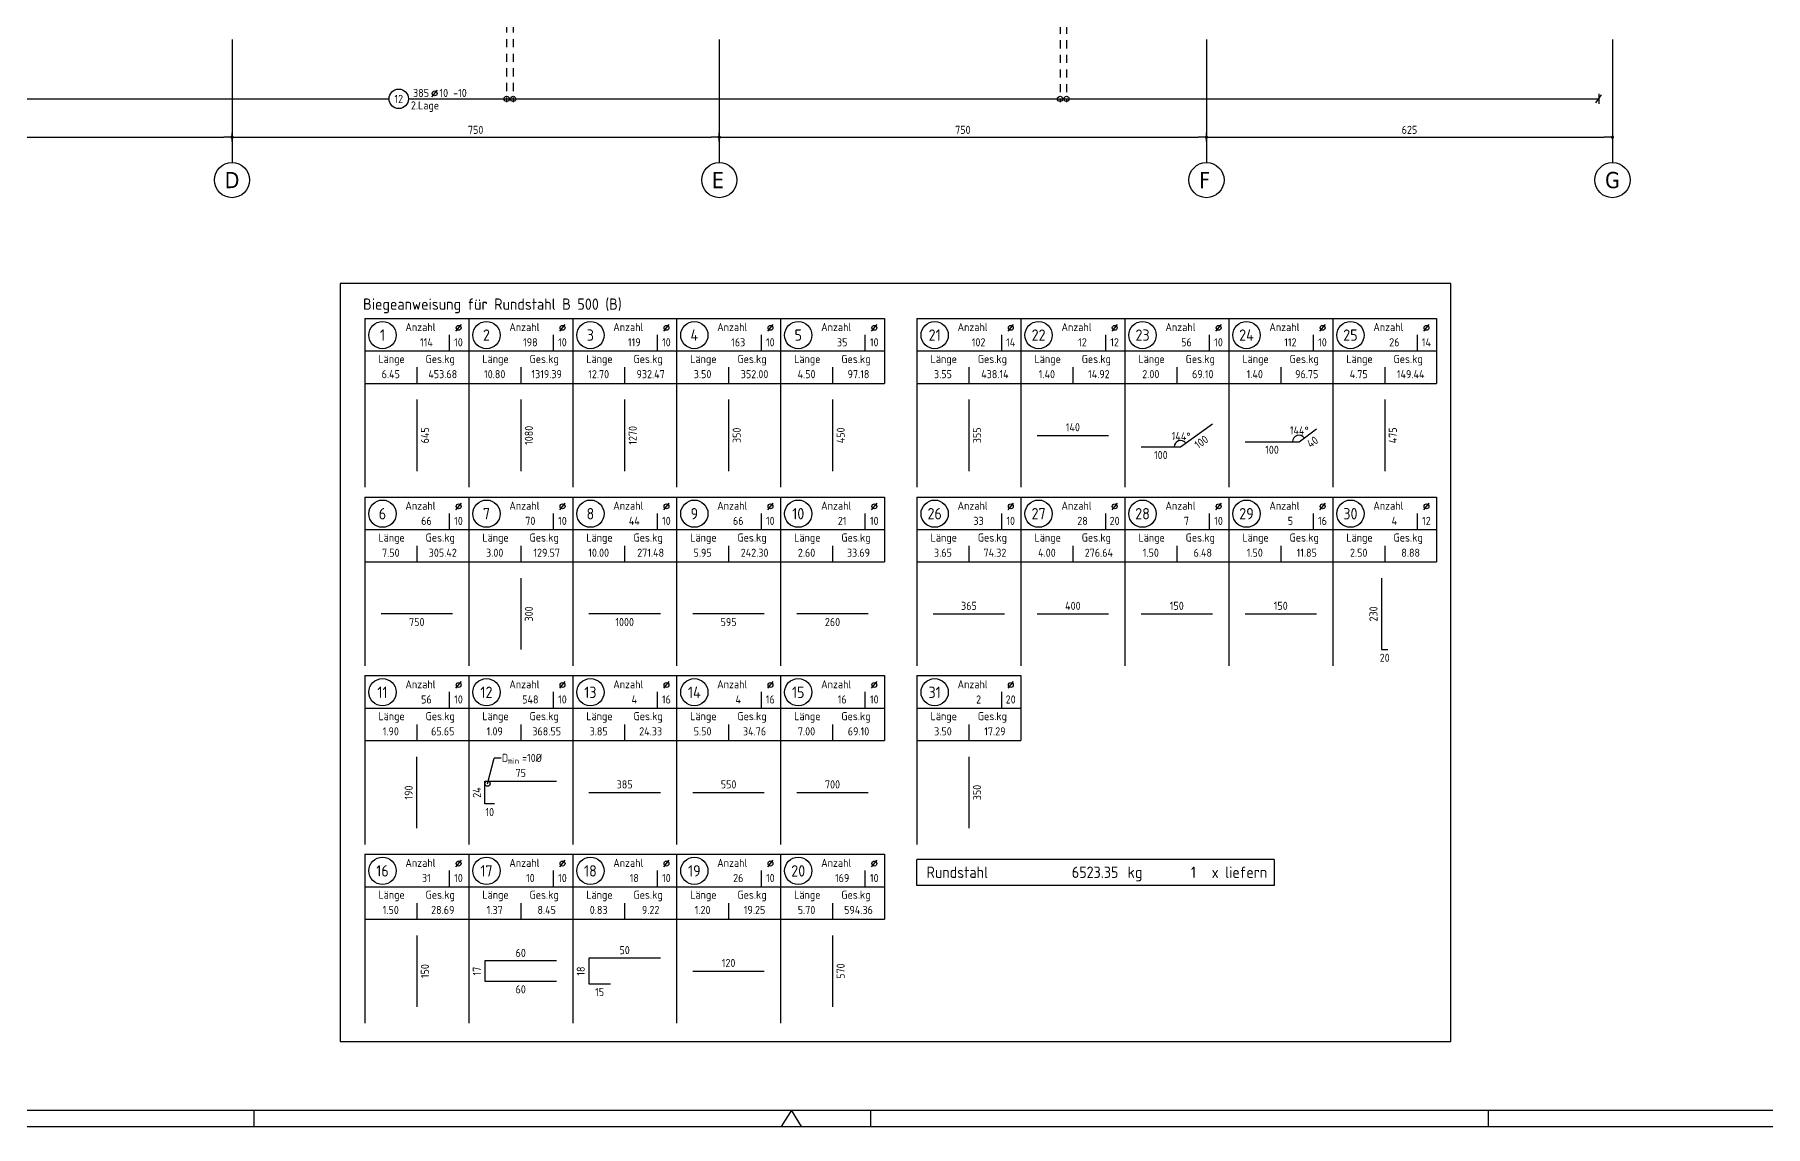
# Model space of a CAD drawing. Extents: x -4 to 88.1, y -7.1 to 49.1.
# Drawn here: x 24.06 to 50.71, y 0 to 16.81 of the extents above; entities that cross this region are included whole.
import ezdxf
from ezdxf.enums import TextEntityAlignment as Align

# ---------------------------------------------------------------- set-up
doc = ezdxf.new("R2010")
doc.units = 0
doc.header["$LTSCALE"] = 0.5
doc.linetypes.add('AUSGEZOGEN', pattern=[1000.01, 1000, 0.01])
doc.linetypes.add('VERDECKT', pattern=[0.375, 0.25, -0.125])
for name, color, linetype in [('ACHSEN', 7, 'Continuous'), ('HILFE', 7, 'Continuous'), ('MASSE', 7, 'Continuous'), ('RAHMEN', 7, 'Continuous'), ('RND', 7, 'Continuous'), ('RND_BILD', 7, 'Continuous'), ('SFP_Achsen', 7, 'Continuous'), ('TEXT', 7, 'Continuous')]:
    doc.layers.add(name, color=color, linetype=linetype)
doc.styles.add('helv', font='tahoma.ttf')
doc.styles.add('txt', font='isocp.shx')
doc.dimstyles.new('DOT_I', dxfattribs={"dimscale": 0.5, "dimtxt": 0.25, "dimasz": 0.25, "dimexe": 0.1, "dimexo": 0.3, "dimgap": 0.1, "dimtad": 1, "dimdec": 3, "dimzin": 3, "dimtxsty": 'txt', "dimblk": 'DOT', "dimblk1": 'DOT', "dimblk2": 'DOT', "dimsah": 1, "dimcen": 0.1, "dimse1": 1, "dimse2": 1, "dimazin": 0, "dimtfac": 1, "dimtdec": 4, "dimtix": 1, "dimtmove": 2, "dimatfit": 3, "dimfxl": 0, "dimtvp": 1, "dimtolj": 1, "dimtzin": 0, "dimarcsym": 0})

# ---------------------------------------------------------------- blocks, each defined once
blk = doc.blocks.new('DOT')
at = {"layer": 'MASSE', "color": 7, "linetype": 'Continuous'}
for p, q in [((0, 0), (-1, 0)), ((0, 0.54), (0, -0.54))]:
    blk.add_line(p, q, dxfattribs=at)
at = {"layer": 'MASSE', "color": 7, "linetype": 'Continuous', "const_width": 0.2}
blk.add_lwpolyline([(-0.1, 0, 1), (0.1, 0, 1)], format="xyb", close=True, dxfattribs=at)
blk = doc.blocks.new('*D18')
at = {"layer": 'Defpoints', "color": 0, "linetype": 'AUSGEZOGEN', "transparency": 16777216}
for p in [(19.604, 15.232), (27.104, 15.232), (27.104, 15.232)]:
    blk.add_point(p, dxfattribs=at)
at = {"layer": 'MASSE', "color": 0, "linetype": 'AUSGEZOGEN', "lineweight": -2, "transparency": 16777216}
blk.add_line((19.729, 15.232), (26.979, 15.232), dxfattribs=at)
at = {"layer": 'MASSE', "color": 0, "linetype": 'AUSGEZOGEN', "lineweight": -2, "transparency": 16777216, "xscale": 0.125, "yscale": 0.125, "zscale": 0.125, "rotation": 180}
blk.add_blockref('DOT', (19.604, 15.232), dxfattribs=at)
at = {"layer": 'MASSE', "color": 0, "linetype": 'AUSGEZOGEN', "lineweight": -2, "transparency": 16777216, "xscale": 0.125, "yscale": 0.125, "zscale": 0.125}
blk.add_blockref('DOT', (27.104, 15.232), dxfattribs=at)
at = {"layer": 'MASSE', "color": 0, "linetype": 'AUSGEZOGEN', "transparency": 16777216, "insert": (23.354, 15.345), "char_height": 0.125, "attachment_point": 5, "style": 'txt'}
blk.add_mtext('\\A1;750', dxfattribs=at)
blk = doc.blocks.new('*D19')
at = {"layer": 'Defpoints', "color": 0, "linetype": 'AUSGEZOGEN', "transparency": 16777216}
for p in [(27.104, 15.232), (34.604, 15.232), (34.604, 15.232)]:
    blk.add_point(p, dxfattribs=at)
at = {"layer": 'MASSE', "color": 0, "linetype": 'AUSGEZOGEN', "lineweight": -2, "transparency": 16777216}
blk.add_line((27.229, 15.232), (34.479, 15.232), dxfattribs=at)
at = {"layer": 'MASSE', "color": 0, "linetype": 'AUSGEZOGEN', "lineweight": -2, "transparency": 16777216, "xscale": 0.125, "yscale": 0.125, "zscale": 0.125, "rotation": 180}
blk.add_blockref('DOT', (27.104, 15.232), dxfattribs=at)
at = {"layer": 'MASSE', "color": 0, "linetype": 'AUSGEZOGEN', "lineweight": -2, "transparency": 16777216, "xscale": 0.125, "yscale": 0.125, "zscale": 0.125}
blk.add_blockref('DOT', (34.604, 15.232), dxfattribs=at)
at = {"layer": 'MASSE', "color": 0, "linetype": 'AUSGEZOGEN', "transparency": 16777216, "insert": (30.854, 15.345), "char_height": 0.125, "attachment_point": 5, "style": 'txt'}
blk.add_mtext('\\A1;750', dxfattribs=at)
blk = doc.blocks.new('*D20')
at = {"layer": 'Defpoints', "color": 0, "linetype": 'AUSGEZOGEN', "transparency": 16777216}
for p in [(34.604, 15.232), (42.104, 15.232), (42.104, 15.232)]:
    blk.add_point(p, dxfattribs=at)
at = {"layer": 'MASSE', "color": 0, "linetype": 'AUSGEZOGEN', "lineweight": -2, "transparency": 16777216}
blk.add_line((34.729, 15.232), (41.979, 15.232), dxfattribs=at)
at = {"layer": 'MASSE', "color": 0, "linetype": 'AUSGEZOGEN', "lineweight": -2, "transparency": 16777216, "xscale": 0.125, "yscale": 0.125, "zscale": 0.125, "rotation": 180}
blk.add_blockref('DOT', (34.604, 15.232), dxfattribs=at)
at = {"layer": 'MASSE', "color": 0, "linetype": 'AUSGEZOGEN', "lineweight": -2, "transparency": 16777216, "xscale": 0.125, "yscale": 0.125, "zscale": 0.125}
blk.add_blockref('DOT', (42.104, 15.232), dxfattribs=at)
at = {"layer": 'MASSE', "color": 0, "linetype": 'AUSGEZOGEN', "transparency": 16777216, "insert": (38.354, 15.345), "char_height": 0.125, "attachment_point": 5, "style": 'txt'}
blk.add_mtext('\\A1;750', dxfattribs=at)
blk = doc.blocks.new('*D21')
at = {"layer": 'Defpoints', "color": 0, "linetype": 'AUSGEZOGEN', "transparency": 16777216}
for p in [(42.104, 15.232), (48.354, 15.232), (48.354, 15.232)]:
    blk.add_point(p, dxfattribs=at)
at = {"layer": 'MASSE', "color": 0, "linetype": 'AUSGEZOGEN', "lineweight": -2, "transparency": 16777216}
blk.add_line((42.229, 15.232), (48.229, 15.232), dxfattribs=at)
at = {"layer": 'MASSE', "color": 0, "linetype": 'AUSGEZOGEN', "lineweight": -2, "transparency": 16777216, "xscale": 0.125, "yscale": 0.125, "zscale": 0.125, "rotation": 180}
blk.add_blockref('DOT', (42.104, 15.232), dxfattribs=at)
at = {"layer": 'MASSE', "color": 0, "linetype": 'AUSGEZOGEN', "lineweight": -2, "transparency": 16777216, "xscale": 0.125, "yscale": 0.125, "zscale": 0.125}
blk.add_blockref('DOT', (48.354, 15.232), dxfattribs=at)
at = {"layer": 'MASSE', "color": 0, "linetype": 'AUSGEZOGEN', "transparency": 16777216, "insert": (45.229, 15.345), "char_height": 0.125, "attachment_point": 5, "style": 'txt'}
blk.add_mtext('\\A1;625', dxfattribs=at)
blk = doc.blocks.new('lei_gre')
at = {"layer": 'RND', "color": 7, "linetype": 'Continuous'}
for p, q in [((-0.09, -0.12), (0.09, 0.12)), ((0, 0.15), (0, -0.15))]:
    blk.add_line(p, q, dxfattribs=at)
blk = doc.blocks.new('RND_LEI')
at = {"layer": 'RND', "color": 7, "linetype": 'Continuous'}
blk.add_line((1.022, 0.066), (1.19, 0.27), dxfattribs=at)
for centre, radius in [((0, 0), 0.3), ((1.106, 0.168), 0.075)]:
    blk.add_circle(centre, radius, dxfattribs=at)
at = {"layer": 'RND', "color": 7, "linetype": 'Continuous', "style": 'txt'}
blk.add_attdef('POSL', text='', height=0.25, dxfattribs=at).set_placement((0, 0), align=Align.MIDDLE)
blk.add_attdef('ANZ', text='', height=0.25, dxfattribs=at).set_placement((0.931, 0.057), align=Align.RIGHT)
for tag, p in [('DUM', (1.253, 0.057)), ('ABSTD', (1.674, 0.057)), ('POSTXT', (0.374, -0.327))]:
    blk.add_attdef(tag, p, '', height=0.25, dxfattribs=at)
blk = doc.blocks.new('DINA0')
at = {"color": 7, "linetype": 'Continuous'}
for p, q in [((59.45, 0.5), (59.14, 0)), ((59.76, 0), (59.45, 0.5))]:
    blk.add_line(p, q, dxfattribs=at)
at = {"layer": 'RAHMEN'}
blk.add_line((0, 0), (118.9, 0), dxfattribs=at)
at = {"layer": 'RAHMEN', "color": 5}
blk.add_line((2, 0.5), (118.4, 0.5), dxfattribs=at)
at = {"layer": 'RAHMEN', "color": 7}
for p, q in [((42.9, 0.5), (42.9, 0)), ((61.9, 0), (61.9, 0.5)), ((80.9, 0.5), (80.9, 0))]:
    blk.add_line(p, q, dxfattribs=at)
blk = doc.blocks.new('RND_LIS2')
at = {"layer": 'RND', "color": 3, "linetype": 'Continuous'}
for p, q in [((0, 0), (0, -5.2)), ((0, 0), (3.2, 0)), ((3.2, 0), (3.2, -2)), ((2.6, -0.503), (2.6, -1)), ((0, -1), (3.2, -1)), ((1.6, -1.503), (1.6, -2)), ((0, -2), (3.2, -2))]:
    blk.add_line(p, q, dxfattribs=at)
at = {"layer": 'RND', "color": 7, "linetype": 'Continuous'}
blk.add_line((2.805, -0.39), (2.973, -0.186), dxfattribs=at)
at = {"layer": 'RND', "color": 1, "linetype": 'Continuous'}
blk.add_circle((0.545, -0.513), 0.42, dxfattribs=at)
at = {"layer": 'RND', "color": 7, "linetype": 'Continuous'}
blk.add_circle((2.889, -0.288), 0.075, dxfattribs=at)
at = {"layer": 'RND', "color": 7, "linetype": 'Continuous', "style": 'txt'}
for s, p in [('Anzahl', (1.249, -0.391)), ('Länge', (0.42, -1.373)), ('Ges.kg', (1.872, -1.373))]:
    blk.add_text(s, height=0.25, dxfattribs=at).set_placement(p)
at = {"layer": 'RND', "color": 1, "linetype": 'Continuous', "style": 'txt'}
blk.add_attdef('POS1', text='', height=0.35, dxfattribs=at).set_placement((0.545, -0.513), align=Align.MIDDLE)
at = {"layer": 'RND', "color": 7, "linetype": 'Continuous', "style": 'txt'}
for tag, p in [('STK1', (1.897, -0.859)), ('DS1', (2.885, -0.859)), ('LANG1', (0.8, -1.841)), ('GEW', (2.4, -1.841))]:
    blk.add_attdef(tag, text='', height=0.25, dxfattribs=at).set_placement(p, align=Align.CENTER)
blk = doc.blocks.new('*D65')
at = {"layer": 'Defpoints', "color": 0, "linetype": 'AUSGEZOGEN', "transparency": 16777216}
for p in [(41.402, 10.462), (41.639, 10.537), (41.706, 10.462), (41.952, 10.641)]:
    blk.add_point(p, dxfattribs=at)
at = {"layer": 'RND_BILD', "color": 0, "linetype": 'AUSGEZOGEN', "lineweight": -2, "transparency": 16777216}
blk.add_arc((41.706, 10.462), 0.1, 36, 180, dxfattribs=at)
at = {"layer": 'RND_BILD', "color": 0, "linetype": 'AUSGEZOGEN', "transparency": 16777216, "insert": (41.714, 10.626), "char_height": 0.125, "attachment_point": 5, "rotation": 357.2358, "style": 'txt'}
blk.add_mtext('\\A1;144°', dxfattribs=at)
blk = doc.blocks.new('*D66')
at = {"layer": 'Defpoints', "color": 0, "linetype": 'AUSGEZOGEN', "transparency": 16777216}
for p in [(43.113, 10.543), (43.462, 10.618), (43.529, 10.543), (43.663, 10.641)]:
    blk.add_point(p, dxfattribs=at)
at = {"layer": 'RND_BILD', "color": 0, "linetype": 'AUSGEZOGEN', "lineweight": -2, "transparency": 16777216}
blk.add_arc((43.529, 10.543), 0.1, 36, 180, dxfattribs=at)
at = {"layer": 'RND_BILD', "color": 0, "linetype": 'AUSGEZOGEN', "transparency": 16777216, "insert": (43.533, 10.716), "char_height": 0.125, "attachment_point": 5, "rotation": 358.5194, "style": 'txt'}
blk.add_mtext('\\A1;144°', dxfattribs=at)
blk = doc.blocks.new('RND_SUM')
at = {"layer": 'RND', "color": 5, "linetype": 'Continuous'}
for p, q in [((0, 0), (0, 0.8)), ((11, 0.8), (0, 0.8)), ((11, 0.8), (11, 0)), ((11, 0), (0, 0))]:
    blk.add_line(p, q, dxfattribs=at)
at = {"layer": 'RND', "color": 1, "linetype": 'Continuous', "style": 'txt'}
for s, p in [('Rundstahl', (0.292, 0.235)), ('kg', (6.483, 0.235))]:
    blk.add_text(s, height=0.35, dxfattribs=at).set_placement(p)
blk.add_text('x liefern', height=0.35, dxfattribs=at).set_placement((10.784, 0.235), align=Align.RIGHT)
for tag, p in [('RND-S', (6.203, 0.235)), ('RND-Z', (8.59, 0.235))]:
    blk.add_attdef(tag, text='', height=0.35, dxfattribs=at).set_placement(p, align=Align.RIGHT)

msp = doc.modelspace()

# ---------------------------------------------------------------- linework, layer by layer
at = {"layer": 'ACHSEN', "color": 140, "linetype": 'AUSGEZOGEN'}
for p, q in [((27.1044, 16.7354), (27.1044, 14.8416)), ((34.6044, 16.7354), (34.6044, 14.8416)), ((42.1044, 16.7354), (42.1044, 14.8416)), ((48.3544, 16.7354), (48.3544, 14.8416))]:
    msp.add_line(p, q, dxfattribs=at)
at = {"layer": 'HILFE', "color": 102, "linetype": 'AUSGEZOGEN'}
for p in [(31.0378, 5.277), (31.2447, 5.6717)]:
    msp.add_line(p, (31.1373, 5.6717), dxfattribs=at)
msp.add_circle((31.0378, 5.277), 0.04, dxfattribs=at)
at = {"layer": 'RND', "color": 102, "linetype": 'VERDECKT'}
for p, q in [((31.3316, 16.9677), (31.3316, 15.7721)), ((31.4316, 16.9677), (31.4316, 15.7721)), ((39.8502, 16.9501), (39.8502, 15.7721)), ((39.9502, 16.9501), (39.9502, 15.7721))]:
    msp.add_line(p, q, dxfattribs=at)
at = {"layer": 'RND', "color": 7, "linetype": 'AUSGEZOGEN'}
for p, q in [((9.7761, 15.8221), (29.5207, 15.8221)), ((29.8207, 15.8221), (48.1424, 15.8221))]:
    msp.add_line(p, q, dxfattribs=at)
at = {"layer": 'RND', "color": 1, "linetype": 'AUSGEZOGEN'}
msp.add_lwpolyline([(28.7699, 1.307), (45.8672, 1.307), (45.8672, 12.9793), (28.7699, 12.9793)], close=True, dxfattribs=at)
at = {"layer": 'RND', "color": 7, "linetype": 'AUSGEZOGEN'}
for centre in [(31.3316, 15.8221), (31.4316, 15.8221), (39.8502, 15.8221), (39.9502, 15.8221)]:
    msp.add_circle(centre, 0.04, dxfattribs=at)
at = {"layer": 'RND_BILD', "color": 1, "linetype": 'AUSGEZOGEN'}
for points in [[(29.9478, 11.191), (29.9478, 10.091)], [(31.5478, 11.191), (31.5478, 10.091)], [(33.1478, 11.191), (33.1478, 10.091)], [(34.7478, 11.191), (34.7478, 10.091)], [(36.3478, 11.191), (36.3478, 10.091)], [(38.4478, 11.191), (38.4478, 10.091)], [(44.8478, 11.191), (44.8478, 10.091)], [(41.0978, 10.4623), (41.7058, 10.4623), (42.1978, 10.8197)], [(42.6978, 10.5433), (43.5288, 10.5433), (43.7978, 10.7387)], [(39.4978, 10.641), (40.5978, 10.641)], [(31.5478, 8.441), (31.5478, 7.341)], [(44.7999, 8.441), (44.7999, 7.341), (44.8956, 7.341)], [(30.4978, 7.891), (29.3978, 7.891)], [(33.6978, 7.891), (32.5978, 7.891)], [(35.2978, 7.891), (34.1978, 7.891)], [(36.8978, 7.891), (35.7978, 7.891)], [(37.8978, 7.891), (38.9978, 7.891)], [(39.4978, 7.891), (40.5978, 7.891)], [(41.0978, 7.891), (42.1978, 7.891)], [(42.6978, 7.891), (43.7978, 7.891)], [(29.9478, 4.591), (29.9478, 5.691)], [(38.4478, 5.691), (38.4478, 4.591)], [(31.1444, 4.965), (30.9978, 4.965), (30.9978, 5.317), (32.0978, 5.317)], [(32.5978, 5.141), (33.6978, 5.141)], [(34.1978, 5.141), (35.2978, 5.141)], [(35.7978, 5.141), (36.8978, 5.141)], [(29.9478, 2.941), (29.9478, 1.841)], [(36.3478, 2.941), (36.3478, 1.841)], [(32.0978, 2.5468), (30.9978, 2.5468), (30.9978, 2.2351), (32.0978, 2.2351)], [(33.6978, 2.589), (32.5978, 2.589), (32.5978, 2.193), (32.9278, 2.193)], [(34.1978, 2.391), (35.2978, 2.391)]]:
    msp.add_lwpolyline(points, dxfattribs=at)
at = {"layer": 'SFP_Achsen', "color": 7, "linetype": 'AUSGEZOGEN'}
for centre in [(27.1044, 14.5711), (34.6044, 14.5711), (42.1044, 14.5711), (48.3544, 14.5711)]:
    msp.add_circle(centre, 0.2705, dxfattribs=at)

# ---------------------------------------------------------------- block references
at = {"layer": 'RAHMEN', "color": 7, "xscale": 0.5, "yscale": 0.5, "zscale": 0.5}
msp.add_blockref('DINA0', (5.9889, 0), dxfattribs=at)
at = {"layer": 'RND', "color": 7, "linetype": 'AUSGEZOGEN', "xscale": 0.5, "yscale": 0.5, "zscale": 0.5}
msp.add_blockref('RND_LEI', (29.6707, 15.8221), dxfattribs=at).add_auto_attribs({'POSL': '12', 'DUM': '10', 'ANZ': '385', 'ABSTD': '-10', 'POSTXT': '2.Lage'})
msp.add_blockref('lei_gre', (48.1424, 15.8221), dxfattribs=at)
at = {"layer": 'RND_BILD', "color": 6, "linetype": 'AUSGEZOGEN', "xscale": 0.5, "yscale": 0.5, "zscale": 0.5}
for p, values in [((29.1478, 12.441), {'POS1': '1', 'STK1': '114', 'DS1': '10', 'LANG1': '6.45', 'GEW': '453.68'}), ((37.6478, 12.441), {'POS1': '21', 'STK1': '102', 'DS1': '14', 'LANG1': '3.55', 'GEW': '438.14'})]:
    msp.add_blockref('RND_LIS2', p, dxfattribs=at).add_auto_attribs(values)
at = {"layer": 'RND_BILD', "color": 7, "linetype": 'AUSGEZOGEN', "xscale": 0.5, "yscale": 0.5, "zscale": 0.5}
for name, p, values in [('RND_LIS2', (30.7478, 12.441), {'POS1': '2', 'STK1': '198', 'DS1': '10', 'LANG1': '10.80', 'GEW': '1319.39'}), ('RND_LIS2', (32.3478, 12.441), {'POS1': '3', 'STK1': '119', 'DS1': '10', 'LANG1': '12.70', 'GEW': '932.47'}), ('RND_LIS2', (33.9478, 12.441), {'POS1': '4', 'STK1': '163', 'DS1': '10', 'LANG1': '3.50', 'GEW': '352.00'}), ('RND_LIS2', (35.5478, 12.441), {'POS1': '5', 'STK1': '35', 'DS1': '10', 'LANG1': '4.50', 'GEW': '97.18'}), ('RND_LIS2', (39.2478, 12.441), {'POS1': '22', 'STK1': '12', 'DS1': '12', 'LANG1': '1.40', 'GEW': '14.92'}), ('RND_LIS2', (40.8478, 12.441), {'POS1': '23', 'STK1': '56', 'DS1': '10', 'LANG1': '2.00', 'GEW': '69.10'}), ('RND_LIS2', (42.4478, 12.441), {'POS1': '24', 'STK1': '112', 'DS1': '10', 'LANG1': '1.40', 'GEW': '96.75'}), ('RND_LIS2', (44.0478, 12.441), {'POS1': '25', 'STK1': '26', 'DS1': '14', 'LANG1': '4.75', 'GEW': '149.44'}), ('RND_LIS2', (29.1478, 9.691), {'POS1': '6', 'STK1': '66', 'DS1': '10', 'LANG1': '7.50', 'GEW': '305.42'}), ('RND_LIS2', (30.7478, 9.691), {'POS1': '7', 'STK1': '70', 'DS1': '10', 'LANG1': '3.00', 'GEW': '129.57'}), ('RND_LIS2', (32.3478, 9.691), {'POS1': '8', 'STK1': '44', 'DS1': '10', 'LANG1': '10.00', 'GEW': '271.48'}), ('RND_LIS2', (33.9478, 9.691), {'POS1': '9', 'STK1': '66', 'DS1': '10', 'LANG1': '5.95', 'GEW': '242.30'}), ('RND_LIS2', (35.5478, 9.691), {'POS1': '10', 'STK1': '21', 'DS1': '10', 'LANG1': '2.60', 'GEW': '33.69'}), ('RND_LIS2', (37.6478, 9.691), {'POS1': '26', 'STK1': '33', 'DS1': '10', 'LANG1': '3.65', 'GEW': '74.32'}), ('RND_LIS2', (39.2478, 9.691), {'POS1': '27', 'STK1': '28', 'DS1': '20', 'LANG1': '4.00', 'GEW': '276.64'}), ('RND_LIS2', (40.8478, 9.691), {'POS1': '28', 'STK1': '7', 'DS1': '10', 'LANG1': '1.50', 'GEW': '6.48'}), ('RND_LIS2', (42.4478, 9.691), {'POS1': '29', 'STK1': '5', 'DS1': '16', 'LANG1': '1.50', 'GEW': '11.85'}), ('RND_LIS2', (44.0478, 9.691), {'POS1': '30', 'STK1': '4', 'DS1': '12', 'LANG1': '2.50', 'GEW': '8.88'}), ('RND_LIS2', (29.1478, 6.941), {'POS1': '11', 'STK1': '56', 'DS1': '10', 'LANG1': '1.90', 'GEW': '65.65'}), ('RND_LIS2', (30.7478, 6.941), {'POS1': '12', 'STK1': '548', 'DS1': '10', 'LANG1': '1.09', 'GEW': '368.55'}), ('RND_LIS2', (32.3478, 6.941), {'POS1': '13', 'STK1': '4', 'DS1': '16', 'LANG1': '3.85', 'GEW': '24.33'}), ('RND_LIS2', (33.9478, 6.941), {'POS1': '14', 'STK1': '4', 'DS1': '16', 'LANG1': '5.50', 'GEW': '34.76'}), ('RND_LIS2', (35.5478, 6.941), {'POS1': '15', 'STK1': '16', 'DS1': '10', 'LANG1': '7.00', 'GEW': '69.10'}), ('RND_LIS2', (37.6478, 6.941), {'POS1': '31', 'STK1': '2', 'DS1': '20', 'LANG1': '3.50', 'GEW': '17.29'}), ('RND_LIS2', (29.1478, 4.191), {'POS1': '16', 'STK1': '31', 'DS1': '10', 'LANG1': '1.50', 'GEW': '28.69'}), ('RND_LIS2', (30.7478, 4.191), {'POS1': '17', 'STK1': '10', 'DS1': '10', 'LANG1': '1.37', 'GEW': '8.45'}), ('RND_LIS2', (32.3478, 4.191), {'POS1': '18', 'STK1': '18', 'DS1': '10', 'LANG1': '0.83', 'GEW': '9.22'}), ('RND_LIS2', (33.9478, 4.191), {'POS1': '19', 'STK1': '26', 'DS1': '10', 'LANG1': '1.20', 'GEW': '19.25'}), ('RND_LIS2', (35.5478, 4.191), {'POS1': '20', 'STK1': '169', 'DS1': '10', 'LANG1': '5.70', 'GEW': '594.36'}), ('RND_SUM', (37.6478, 3.7081), {'RND-S': '6523.35', 'RND-Z': '1'})]:
    msp.add_blockref(name, p, dxfattribs=at).add_auto_attribs(values)

# ---------------------------------------------------------------- texts
at = {"layer": 'RND_BILD', "color": 7, "linetype": 'AUSGEZOGEN', "style": 'txt'}
for s, rotation, p in [('645', 90, (30.0728, 10.641)), ('1080', 90, (31.6728, 10.641)), ('1270', 90, (33.2728, 10.641)), ('350', 90, (34.8728, 10.641)), ('450', 90, (36.4728, 10.641)), ('355', 90, (38.5728, 10.641)), ('475', 90, (44.9728, 10.641)), ('100', 36, (42.0253, 10.5398)), ('40', 36, (43.7368, 10.5398)), ('300', 90, (31.6728, 7.891)), ('230', 90, (44.6749, 7.891)), ('260', 0.00145, (36.3478, 7.766)), ('190', 90, (29.8228, 5.141)), ('24', 90, (30.8728, 5.141)), ('350', 90, (38.5728, 5.141)), ('150', 90, (30.0728, 2.391)), ('17', 90, (30.8728, 2.391)), ('18', 90, (32.4728, 2.391)), ('570', 90, (36.4728, 2.391))]:
    msp.add_text(s, height=0.125, rotation=rotation, dxfattribs=at).set_placement(p, align=Align.MIDDLE)
for s, p in [('140', (40.0478, 10.766)), ('100', (41.4018, 10.3373)), ('100', (43.1133, 10.4183)), ('365', (38.4478, 8.016)), ('400', (40.0478, 8.016)), ('150', (41.6478, 8.016)), ('150', (43.2478, 8.016)), ('750', (29.9478, 7.766)), ('1000', (33.1478, 7.766)), ('595', (34.7478, 7.766)), ('20', (44.8478, 7.216)), ('75', (31.5478, 5.442)), ('385', (33.1478, 5.266)), ('550', (34.7478, 5.266)), ('700', (36.3478, 5.266)), ('10', (31.0711, 4.84)), ('60', (31.5478, 2.6718)), ('50', (33.1478, 2.714)), ('120', (34.7478, 2.516)), ('60', (31.5478, 2.1101)), ('15', (32.7628, 2.068))]:
    msp.add_text(s, height=0.125, dxfattribs=at).set_placement(p, align=Align.MIDDLE)
at = {"layer": 'SFP_Achsen', "color": 6, "linetype": 'AUSGEZOGEN', "style": 'helv'}
for s, p in [('D', (26.9904, 14.4467)), ('E', (34.4904, 14.4467)), ('F', (41.9904, 14.4467)), ('G', (48.2404, 14.4467))]:
    msp.add_text(s, height=0.25, dxfattribs=at).set_placement(p)
at = {"layer": 'TEXT', "color": 1, "linetype": 'AUSGEZOGEN', "style": 'txt'}
msp.add_text('Biegeanweisung für Rundstahl B 500 (B)', height=0.175, dxfattribs=at).set_placement((29.1211, 12.5739))
at = {"layer": 'TEXT', "color": 7, "linetype": 'AUSGEZOGEN', "style": 'txt'}
msp.add_text('D   =10%%C', height=0.125, dxfattribs=at).set_placement((31.2578, 5.6119))
at = {"layer": 'TEXT', "color": 102, "linetype": 'AUSGEZOGEN', "style": 'txt'}
msp.add_text('min', height=0.09, dxfattribs=at).set_placement((31.3412, 5.5822))

# ---------------------------------------------------------------- dimensions: what is measured, and where the dimension line sits
at = {"layer": 'MASSE', "color": 7, "linetype": 'AUSGEZOGEN'}
for base, p1, p2, picture, middle in [((27.1044, 15.2321), (19.6044, 15.2321), (27.1044, 15.2321), '*D18', (23.3544, 15.3446)), ((34.6044, 15.2321), (27.1044, 15.2321), (34.6044, 15.2321), '*D19', (30.8544, 15.3446)), ((42.1044, 15.2321), (34.6044, 15.2321), (42.1044, 15.2321), '*D20', (38.3544, 15.3446)), ((48.3544, 15.2321), (42.1044, 15.2321), (48.3544, 15.2321), '*D21', (45.2294, 15.3446))]:
    dim = msp.add_linear_dim(base=base, p1=p1, p2=p2, dimstyle='DOT_I', override={"dimdec": 0, "dimlfac": 100}, dxfattribs=at)
    dim.commit()
    dim.dimension.update_dxf_attribs({"geometry": picture, "text_midpoint": middle})
at = {"layer": 'RND_BILD', "color": 7, "linetype": 'AUSGEZOGEN'}
for base, center, p1, p2, picture, middle in [((41.6389, 10.5366), (41.7058, 10.4623), (41.9518, 10.641), (41.4018, 10.4623), '*D65', (41.7137, 10.6264)), ((43.4619, 10.6176), (43.5288, 10.5433), (43.6633, 10.641), (43.1133, 10.5433), '*D66', (43.5333, 10.7156))]:
    dim = msp.add_angular_dim_3p(base=base, center=center, p1=p1, p2=p2, dimstyle='DOT_I', override={"dimadec": 0}, dxfattribs=at)
    dim.commit()
    dim.dimension.update_dxf_attribs({"geometry": picture, "text_midpoint": middle, "dimtype": 165})

doc.saveas('drawing.dxf')
